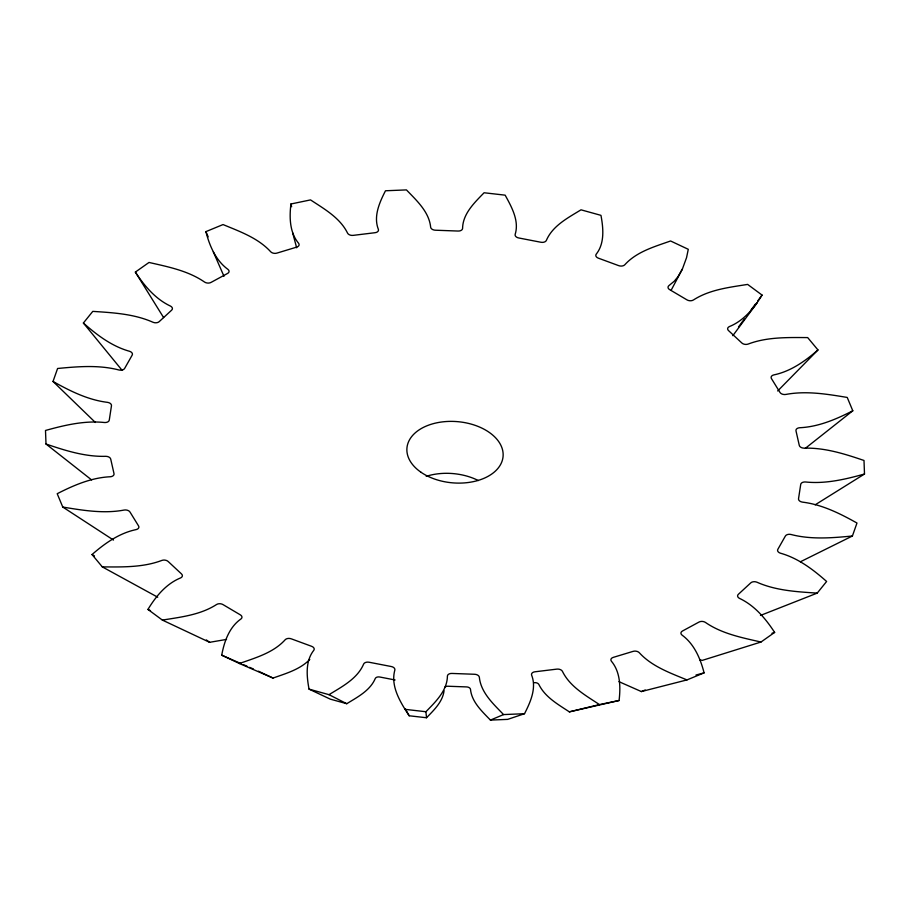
<?xml version="1.0" encoding="UTF-8"?>
<svg xmlns="http://www.w3.org/2000/svg" width="910" height="910" viewBox="0 0 910 910"><rect width="100%" height="100%" fill="white"/><g stroke="black" fill="none" stroke-linecap="round" stroke-linejoin="round"><path stroke-width="1.36" d="M444.046 690.747C442.738 701.769 433.888 710.153 426.517 717.751L409.17 715.772C400.571 702.554 390.288 686.424 394.838 670.079A4.607 2.923 5 0 0 391.095 666.495L369.278 662.275A4.607 2.923 5 0 0 363.647 664.05C357.38 678.769 341.978 686.686 328.999 694.671L309.036 689.132C306.659 676.312 305.157 661.138 313.825 650.252A4.607 2.923 5 0 0 311.47 646.259L291.439 638.888A4.607 2.923 5 0 0 285.205 639.719C273.398 652.8 255.505 657.805 239.421 663.515L221.721 655.177C224.213 641.641 229.229 627.104 241.025 618.914A4.607 2.923 5 0 0 240.183 614.762L223.109 604.661A4.607 2.923 5 0 0 216.614 604.479C200.553 614.876 180.851 617.116 162.367 620.085L147.955 609.427C155.826 596.403 166.2 583.754 180.658 577.895A4.607 2.923 5 0 0 181.374 573.812L168.248 561.572A4.607 2.923 5 0 0 161.889 560.412C142.984 567.59 122.236 567.01 102.318 566.896L92.035 554.543C104.787 543.361 119.335 533.067 136.227 529.574A4.607 2.923 5 0 0 138.479 525.798L130.062 512.137A4.607 2.923 5 0 0 124.192 510.044C103.831 513.888 82.947 510.396 62.767 507.052L57.205 493.709C73.767 485.246 91.5 477.602 110.326 476.749A4.607 2.923 5 0 0 113.977 473.507L110.747 459.209A4.607 2.923 5 0 0 105.731 456.32C85.187 456.911 65.224 450.552 46 444.012L45.5 430.464C64.599 425.175 84.516 420.409 104.468 422.513A4.607 2.923 5 0 0 109.291 419.976L111.452 405.883A4.607 2.923 5 0 0 107.551 402.357C87.997 399.99 70.002 390.959 53.019 381.461L57.592 368.493C77.93 366.525 98.962 364.762 118.971 369.995A4.607 2.923 5 0 0 124.693 368.334L132.109 355.253A4.607 2.923 5 0 0 129.573 351.294C111.919 346.369 96.915 335.005 83.39 323.016L92.775 311.379C113.09 312.699 134.157 313.882 153.005 322.265A4.607 2.923 5 0 0 159.295 321.56L171.546 310.253A4.607 2.923 5 0 0 170.511 306.101C155.405 299.037 144.315 285.774 135.362 272.09L149.012 262.455C168.1 266.801 188.211 270.759 204.591 282.077A4.607 2.923 5 0 0 211.075 282.384L227.443 273.512A4.607 2.923 5 0 0 227.978 269.406C215.772 260.51 209.539 245.837 205.91 231.629L223.041 224.565C239.853 231.538 258.167 238.011 270.725 251.797A4.607 2.923 5 0 0 277.038 253.071L296.569 247.156A4.607 2.923 5 0 0 298.639 243.334C289.562 232.539 289.323 217.308 290.927 203.988L310.537 199.904C324.256 208.97 340.09 217.82 347.575 233.153A4.607 2.923 5 0 0 353.353 235.349L374.909 232.721A4.607 2.923 5 0 0 378.389 229.4C373.225 216.409 379.55 202.361 385.487 190.77L406.44 189.906C416.575 200.484 429.133 211.825 430.658 227.238A4.607 2.923 5 0 0 435.56 230.219L457.901 231.038A4.607 2.923 5 0 0 462.587 228.41C462.769 213.748 474.542 202.589 484.086 192.761L505.152 195.161C511.568 206.866 519.405 220.709 515.162 234.405A4.607 2.923 5 0 0 518.905 237.999L540.722 242.219A4.607 2.923 5 0 0 546.353 240.433C552.62 225.714 568.022 217.808 581.001 209.823L600.964 215.351C603.341 228.171 604.843 243.357 596.175 254.243A4.607 2.923 5 0 0 598.53 258.224L618.561 265.595A4.607 2.923 5 0 0 624.795 264.776C636.602 251.695 654.495 246.678 670.579 240.979L688.279 249.306L686.549 257.655L682.386 269.064L671.193 290.154M534.125 682.693A3.788 2.412 5 0 1 538.879 684.502C545.033 697.117 558.069 704.408 569.353 711.859L619.073 700.507C620.677 687.187 620.438 671.955 611.361 661.16A4.607 2.923 5 0 1 613.431 657.327L632.962 651.412A4.607 2.923 5 0 1 639.275 652.697C651.833 666.473 670.147 672.945 686.959 679.918L704.09 672.865C700.461 658.658 694.228 643.973 682.022 635.089A4.607 2.923 5 0 1 682.557 630.971L698.926 622.11A4.607 2.923 5 0 1 705.409 622.406C721.789 633.735 741.9 637.683 760.987 642.028L774.637 632.404C765.685 618.709 754.595 605.446 739.489 598.382A4.607 2.923 5 0 1 738.454 594.23L750.705 582.923A4.607 2.923 5 0 1 756.995 582.229C775.843 590.613 796.91 591.796 817.226 593.104L826.61 581.467C813.085 569.478 798.081 558.126 780.427 553.189A4.607 2.923 5 0 1 777.891 549.242L785.307 536.161A4.607 2.923 5 0 1 791.029 534.488C811.038 539.732 832.07 537.958 852.408 536.001L856.981 523.034C839.998 513.524 822.003 504.504 802.449 502.127A4.607 2.923 5 0 1 798.548 498.6L800.709 484.507A4.607 2.923 5 0 1 805.532 481.982C825.484 484.075 845.401 479.32 864.5 474.019L863.999 460.471C844.776 453.931 824.813 447.572 804.269 448.164A4.607 2.923 5 0 1 799.253 445.274L796.022 430.987A4.607 2.923 5 0 1 799.674 427.734C818.499 426.881 836.233 419.237 852.795 410.785L847.233 397.442C827.053 394.098 806.169 390.606 785.808 394.451A4.607 2.923 5 0 1 779.938 392.358L771.521 378.697A4.607 2.923 5 0 1 773.773 374.92C790.665 371.416 805.213 361.122 817.965 349.952L807.682 337.587C787.764 337.474 767.016 336.893 748.111 344.082A4.607 2.923 5 0 1 741.752 342.911L728.626 330.683A4.607 2.923 5 0 1 729.342 326.599C743.8 320.729 754.174 308.08 762.045 295.067L747.633 284.409C729.149 287.367 709.447 289.619 693.386 300.004A4.607 2.923 5 0 1 686.891 299.822L669.817 289.733A4.607 2.923 5 0 1 668.975 285.569L674.276 281.213L677.87 276.833L682.386 269.064M444.762 687.232A3.788 2.412 5 0 1 448.073 686.242L466.455 686.913A3.788 2.412 5 0 1 470.493 689.359C471.755 702.054 482.084 711.392 490.422 720.094L507.666 719.378L524.513 713.713C530.45 702.133 536.775 688.074 531.611 675.095A4.607 2.923 5 0 1 535.091 671.773L556.647 669.146A4.607 2.923 5 0 1 562.425 671.341C569.91 686.663 585.744 695.524 599.462 704.579L619.073 700.507M738.499 326.963L744.38 318.989M751.114 309.878L755.323 304.179M757.848 300.755L762.045 295.067M732.823 335.688L757.2 302.746M309.775 659.443C300.061 669.521 285.854 673.502 273.023 678.064L239.421 663.515M777.686 390.97L817.965 349.952M426.517 717.751L425.914 711.734C435.458 701.906 447.231 690.747 447.413 676.073A4.607 2.923 5 0 1 452.099 673.445L474.44 674.264A4.607 2.923 5 0 1 479.342 677.245C480.867 692.658 493.425 704.01 503.56 714.577L524.513 713.713M805.407 448.266L852.795 410.785M815.167 504.822L864.5 474.019M309.036 689.132L330.319 699.153L346.755 703.703C357.437 697.128 370.12 690.622 375.273 678.507A3.788 2.412 5 0 1 379.902 677.04L395.099 679.975M800.379 561.788L852.408 536.001M490.422 720.094L503.56 714.577M618.937 681.647L641.368 691.566L645.213 689.985M760.464 615.444L817.226 593.104M771.976 633.269L774.637 632.404M760.987 642.028L702.292 660.376L699.642 659.807M695.991 675.015L704.09 672.865M641.368 691.566L686.959 679.918M569.353 711.859L599.462 704.579M226.522 639.423L209.607 642.312L162.367 620.085M404.848 709.322L425.914 711.734M221.721 655.177L240.718 663.47M243.254 664.573L247.054 666.222M249.59 667.337L253.389 668.986M258.451 671.205L273.023 678.064M147.955 609.427L150.503 610.667M328.999 694.671L346.755 703.703M102.318 566.896L157.714 597.199M92.035 554.543L94.469 555.919M62.767 507.052L113.477 540.062M206.365 639.923L209.607 642.312M46 444.012L91.591 479.9M53.019 381.461L95.391 422.479M83.39 323.016L122.099 370.313M135.362 272.09L163.607 317.579M405.382 708.992L409.17 715.772M213.304 251.865L223.985 276.287M205.91 231.629L208.174 236.827M292.69 232.903L296.66 247.804M290.927 203.988L291.632 206.729M426.221 476.328A48.253 30.701 5 0 1 478.353 480.548M421.08 472.313A48.253 30.701 5 0 0 501.558 462.507A48.253 30.701 5 0 0 442.362 421.899A48.253 30.701 5 0 0 421.08 472.313"/></g></svg>
